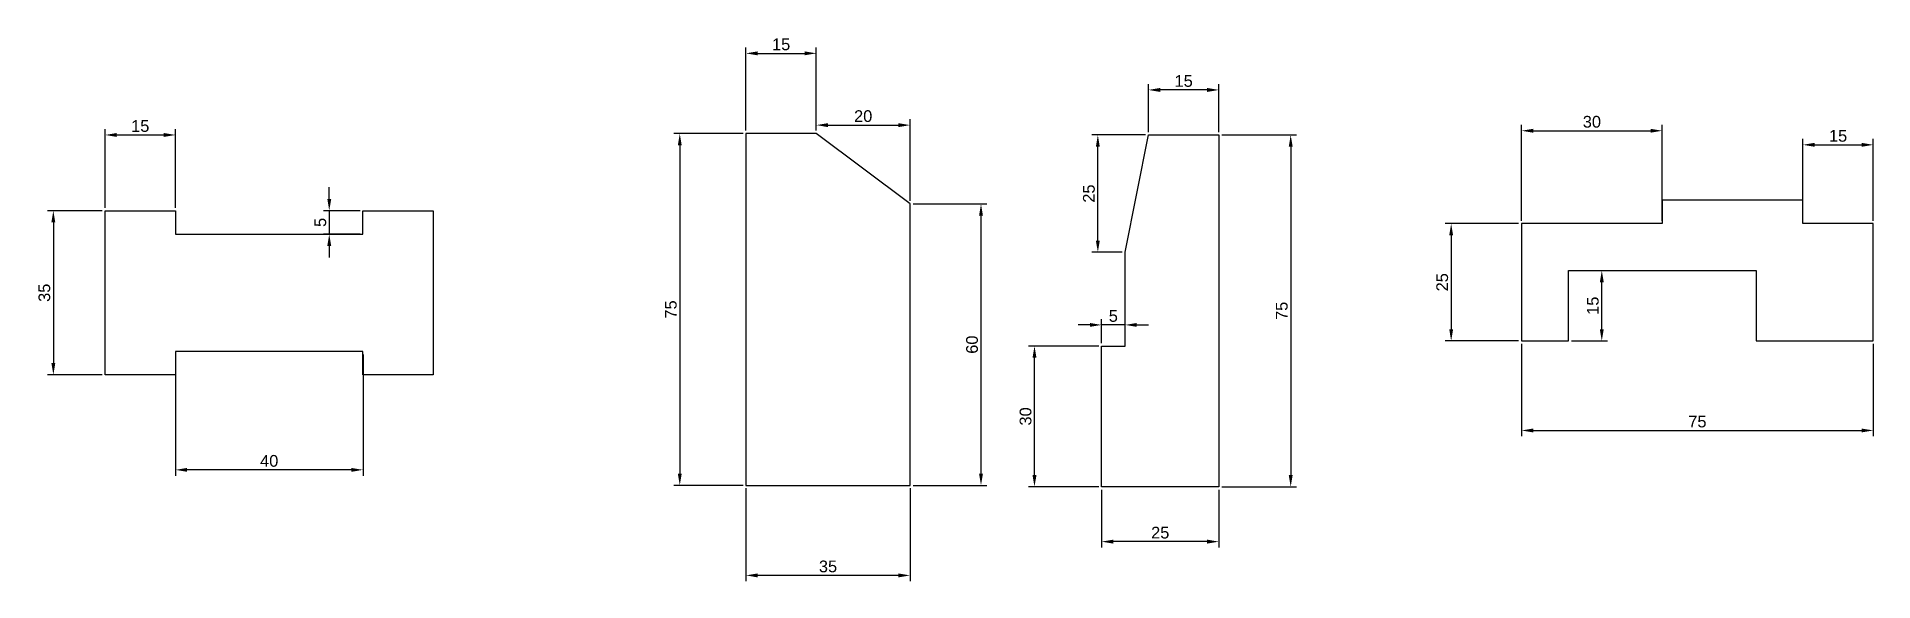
# Model space of a CAD drawing. Header units: millimetres. Extents: x 683 to 1074, y 754 to 870.
import ezdxf

# ---------------------------------------------------------------- set-up
doc = ezdxf.new("R2010")
doc.units = ezdxf.units.MM
doc.styles.get("Standard").update_dxf_attribs({"font": 'arial.ttf'})
doc.dimstyles.new('ISO-25', dxfattribs={"dimtxt": 2.5, "dimasz": 2.5, "dimexe": 1.25, "dimexo": 0.625, "dimtad": 1, "dimtxsty": 'Standard', "dimcen": 2.5, "dimadec": 0, "dimazin": 0, "dimtfac": 1, "dimtmove": 0, "dimatfit": 3, "dimfxl": 1, "dimarcsym": 0})

# ---------------------------------------------------------------- blocks, each defined once
blk = doc.blocks.new('*D2')
at = {"color": 0, "lineweight": -2, "transparency": 16777216}
for p, q in [((712.17, 802.07), (712.17, 776.2)), ((752.17, 802.07), (752.17, 776.2)), ((749.67, 777.45), (714.67, 777.45))]:
    blk.add_line(p, q, dxfattribs=at)
at = {"color": 0, "transparency": 16777216}
for points in [[(714.67, 777.86), (714.67, 777.03), (712.17, 777.45)], [(749.67, 777.86), (749.67, 777.03), (752.17, 777.45)]]:
    blk.add_solid(points, dxfattribs=at)
at = {"layer": 'Defpoints', "color": 0, "transparency": 16777216}
for p in [(712.17, 802.7), (752.17, 802.7), (712.17, 777.45)]:
    blk.add_point(p, dxfattribs=at)
at = {"color": 0, "transparency": 16777216, "insert": (732.17, 779.35), "char_height": 2.5, "attachment_point": 5}
blk.add_mtext('40', dxfattribs=at)
blk = doc.blocks.new('*D4')
at = {"color": 0, "lineweight": -2, "transparency": 16777216}
for p, q in [((697.17, 833.32), (697.17, 850.09)), ((712.17, 833.32), (712.17, 850.09)), ((699.67, 848.84), (709.67, 848.84))]:
    blk.add_line(p, q, dxfattribs=at)
at = {"color": 0, "transparency": 16777216}
for points in [[(699.67, 849.26), (699.67, 848.42), (697.17, 848.84)], [(709.67, 849.26), (709.67, 848.42), (712.17, 848.84)]]:
    blk.add_solid(points, dxfattribs=at)
at = {"layer": 'Defpoints', "color": 0, "transparency": 16777216}
for p in [(712.17, 848.84), (697.17, 832.7), (712.17, 832.7)]:
    blk.add_point(p, dxfattribs=at)
at = {"color": 0, "transparency": 16777216, "insert": (704.67, 850.74), "char_height": 2.5, "attachment_point": 5}
blk.add_mtext('15', dxfattribs=at)
blk = doc.blocks.new('*D5')
at = {"color": 0, "lineweight": -2, "transparency": 16777216}
for p, q in [((696.54, 832.7), (684.89, 832.7)), ((686.14, 830.2), (686.14, 800.2)), ((696.54, 797.7), (684.89, 797.7))]:
    blk.add_line(p, q, dxfattribs=at)
at = {"color": 0, "transparency": 16777216}
for points in [[(685.72, 830.2), (686.55, 830.2), (686.14, 832.7)], [(685.72, 800.2), (686.55, 800.2), (686.14, 797.7)]]:
    blk.add_solid(points, dxfattribs=at)
at = {"layer": 'Defpoints', "color": 0, "transparency": 16777216}
for p in [(697.17, 832.7), (686.14, 797.7), (697.17, 797.7)]:
    blk.add_point(p, dxfattribs=at)
at = {"color": 0, "transparency": 16777216, "insert": (684.23, 815.2), "char_height": 2.5, "attachment_point": 5, "rotation": 90}
blk.add_mtext('35', dxfattribs=at)
blk = doc.blocks.new('*D6')
at = {"color": 0, "lineweight": -2, "transparency": 16777216}
for p, q in [((744.97, 835.2), (744.97, 837.7)), ((751.54, 832.7), (743.72, 832.7)), ((744.97, 832.7), (744.97, 827.7)), ((751.54, 827.7), (743.72, 827.7)), ((744.97, 825.2), (744.97, 822.7))]:
    blk.add_line(p, q, dxfattribs=at)
at = {"color": 0, "transparency": 16777216}
for points in [[(744.56, 835.2), (745.39, 835.2), (744.97, 832.7)], [(744.56, 825.2), (745.39, 825.2), (744.97, 827.7)]]:
    blk.add_solid(points, dxfattribs=at)
at = {"layer": 'Defpoints', "color": 0, "transparency": 16777216}
for p in [(752.17, 832.7), (744.97, 827.7), (752.17, 827.7)]:
    blk.add_point(p, dxfattribs=at)
at = {"color": 0, "transparency": 16777216, "insert": (743.08, 830.2), "char_height": 2.5, "attachment_point": 5, "rotation": 90}
blk.add_mtext('5', dxfattribs=at)
blk = doc.blocks.new('*D7')
at = {"color": 0, "lineweight": -2, "transparency": 16777216}
for p, q in [((833.83, 849.77), (833.83, 867.49)), ((836.33, 866.24), (846.33, 866.24)), ((848.83, 849.77), (848.83, 867.49))]:
    blk.add_line(p, q, dxfattribs=at)
at = {"color": 0, "transparency": 16777216}
for points in [[(836.33, 866.66), (836.33, 865.82), (833.83, 866.24)], [(846.33, 866.66), (846.33, 865.82), (848.83, 866.24)]]:
    blk.add_solid(points, dxfattribs=at)
at = {"layer": 'Defpoints', "color": 0, "transparency": 16777216}
for p in [(848.83, 866.24), (833.83, 849.14), (848.83, 849.14)]:
    blk.add_point(p, dxfattribs=at)
at = {"color": 0, "transparency": 16777216, "insert": (841.33, 868.14), "char_height": 2.5, "attachment_point": 5}
blk.add_mtext('15', dxfattribs=at)
blk = doc.blocks.new('*D8')
at = {"color": 0, "lineweight": -2, "transparency": 16777216}
for p, q in [((848.83, 849.77), (848.83, 852.19)), ((851.33, 850.94), (866.33, 850.94)), ((868.83, 834.77), (868.83, 852.19))]:
    blk.add_line(p, q, dxfattribs=at)
at = {"color": 0, "transparency": 16777216}
for points in [[(851.33, 851.36), (851.33, 850.52), (848.83, 850.94)], [(866.33, 851.36), (866.33, 850.52), (868.83, 850.94)]]:
    blk.add_solid(points, dxfattribs=at)
at = {"layer": 'Defpoints', "color": 0, "transparency": 16777216}
for p in [(868.83, 850.94), (848.83, 849.14), (868.83, 834.14)]:
    blk.add_point(p, dxfattribs=at)
at = {"color": 0, "transparency": 16777216, "insert": (858.83, 852.84), "char_height": 2.5, "attachment_point": 5}
blk.add_mtext('20', dxfattribs=at)
blk = doc.blocks.new('*D9')
at = {"color": 0, "lineweight": -2, "transparency": 16777216}
for p, q in [((833.21, 849.14), (818.47, 849.14)), ((819.72, 846.64), (819.72, 776.64)), ((833.21, 774.14), (818.47, 774.14))]:
    blk.add_line(p, q, dxfattribs=at)
at = {"color": 0, "transparency": 16777216}
for points in [[(819.3, 846.64), (820.13, 846.64), (819.72, 849.14)], [(819.3, 776.64), (820.13, 776.64), (819.72, 774.14)]]:
    blk.add_solid(points, dxfattribs=at)
at = {"layer": 'Defpoints', "color": 0, "transparency": 16777216}
for p in [(833.83, 849.14), (819.72, 774.14), (833.83, 774.14)]:
    blk.add_point(p, dxfattribs=at)
at = {"color": 0, "transparency": 16777216, "insert": (817.82, 811.64), "char_height": 2.5, "attachment_point": 5, "rotation": 90}
blk.add_mtext('75', dxfattribs=at)
blk = doc.blocks.new('*D10')
at = {"color": 0, "lineweight": -2, "transparency": 16777216}
for p, q in [((833.83, 773.52), (833.83, 753.7)), ((868.83, 773.52), (868.83, 753.7)), ((866.33, 754.95), (836.33, 754.95))]:
    blk.add_line(p, q, dxfattribs=at)
at = {"color": 0, "transparency": 16777216}
for points in [[(836.33, 755.37), (836.33, 754.53), (833.83, 754.95)], [(866.33, 755.37), (866.33, 754.53), (868.83, 754.95)]]:
    blk.add_solid(points, dxfattribs=at)
at = {"layer": 'Defpoints', "color": 0, "transparency": 16777216}
for p in [(833.83, 774.14), (868.83, 774.14), (833.83, 754.95)]:
    blk.add_point(p, dxfattribs=at)
at = {"color": 0, "transparency": 16777216, "insert": (851.33, 756.85), "char_height": 2.5, "attachment_point": 5}
blk.add_mtext('35', dxfattribs=at)
blk = doc.blocks.new('*D11')
at = {"color": 0, "lineweight": -2, "transparency": 16777216}
for p, q in [((869.46, 834.14), (885.2, 834.14)), ((883.95, 831.64), (883.95, 776.64)), ((869.46, 774.14), (885.2, 774.14))]:
    blk.add_line(p, q, dxfattribs=at)
at = {"color": 0, "transparency": 16777216}
for points in [[(883.54, 831.64), (884.37, 831.64), (883.95, 834.14)], [(883.54, 776.64), (884.37, 776.64), (883.95, 774.14)]]:
    blk.add_solid(points, dxfattribs=at)
at = {"layer": 'Defpoints', "color": 0, "transparency": 16777216}
for p in [(868.83, 834.14), (868.83, 774.14), (883.95, 774.14)]:
    blk.add_point(p, dxfattribs=at)
at = {"color": 0, "transparency": 16777216, "insert": (882.05, 804.14), "char_height": 2.5, "attachment_point": 5, "rotation": 90}
blk.add_mtext('60', dxfattribs=at)
blk = doc.blocks.new('*D12')
at = {"color": 0, "lineweight": -2, "transparency": 16777216}
for p, q in [((907.17, 808.35), (904.67, 808.35)), ((909.67, 804.47), (909.67, 809.6)), ((914.67, 808.35), (909.67, 808.35)), ((914.67, 804.47), (914.67, 809.6)), ((917.17, 808.35), (919.67, 808.35))]:
    blk.add_line(p, q, dxfattribs=at)
at = {"color": 0, "transparency": 16777216}
for points in [[(907.17, 808.76), (907.17, 807.93), (909.67, 808.35)], [(917.17, 808.76), (917.17, 807.93), (914.67, 808.35)]]:
    blk.add_solid(points, dxfattribs=at)
at = {"layer": 'Defpoints', "color": 0, "transparency": 16777216}
for p in [(909.67, 808.35), (909.67, 803.84), (914.67, 803.84)]:
    blk.add_point(p, dxfattribs=at)
at = {"color": 0, "transparency": 16777216, "insert": (912.17, 810.24), "char_height": 2.5, "attachment_point": 5}
blk.add_mtext('5', dxfattribs=at)
blk = doc.blocks.new('*D14')
at = {"color": 0, "lineweight": -2, "transparency": 16777216}
for p, q in [((999.22, 830.57), (999.22, 850.99)), ((1029.22, 830.57), (1029.22, 850.99)), ((1001.72, 849.74), (1026.72, 849.74))]:
    blk.add_line(p, q, dxfattribs=at)
at = {"color": 0, "transparency": 16777216}
for points in [[(1001.72, 850.16), (1001.72, 849.32), (999.22, 849.74)], [(1026.72, 850.16), (1026.72, 849.32), (1029.22, 849.74)]]:
    blk.add_solid(points, dxfattribs=at)
at = {"layer": 'Defpoints', "color": 0, "transparency": 16777216}
for p in [(1029.22, 849.74), (999.22, 829.94), (1029.22, 829.94)]:
    blk.add_point(p, dxfattribs=at)
at = {"color": 0, "transparency": 16777216, "insert": (1014.22, 851.64), "char_height": 2.5, "attachment_point": 5}
blk.add_mtext('30', dxfattribs=at)
blk = doc.blocks.new('*D15')
at = {"color": 0, "lineweight": -2, "transparency": 16777216}
for p, q in [((999.22, 804.32), (999.22, 784.6)), ((1074.22, 804.32), (1074.22, 784.6)), ((1001.72, 785.85), (1071.72, 785.85))]:
    blk.add_line(p, q, dxfattribs=at)
at = {"color": 0, "transparency": 16777216}
for points in [[(1001.72, 786.26), (1001.72, 785.43), (999.22, 785.85)], [(1071.72, 786.26), (1071.72, 785.43), (1074.22, 785.85)]]:
    blk.add_solid(points, dxfattribs=at)
at = {"layer": 'Defpoints', "color": 0, "transparency": 16777216}
for p in [(999.22, 804.94), (1074.22, 804.94), (1074.22, 785.85)]:
    blk.add_point(p, dxfattribs=at)
at = {"color": 0, "transparency": 16777216, "insert": (1036.72, 787.74), "char_height": 2.5, "attachment_point": 5}
blk.add_mtext('75', dxfattribs=at)
blk = doc.blocks.new('*D16')
at = {"color": 0, "lineweight": -2, "transparency": 16777216}
for p, q in [((1059.22, 830.57), (1059.22, 847.99)), ((1061.72, 846.74), (1071.72, 846.74)), ((1074.22, 830.57), (1074.22, 847.99))]:
    blk.add_line(p, q, dxfattribs=at)
at = {"color": 0, "transparency": 16777216}
for points in [[(1061.72, 847.16), (1061.72, 846.32), (1059.22, 846.74)], [(1071.72, 847.16), (1071.72, 846.32), (1074.22, 846.74)]]:
    blk.add_solid(points, dxfattribs=at)
at = {"layer": 'Defpoints', "color": 0, "transparency": 16777216}
for p in [(1074.22, 846.74), (1059.22, 829.94), (1074.22, 829.94)]:
    blk.add_point(p, dxfattribs=at)
at = {"color": 0, "transparency": 16777216, "insert": (1066.72, 848.64), "char_height": 2.5, "attachment_point": 5}
blk.add_mtext('15', dxfattribs=at)
blk = doc.blocks.new('*D17')
at = {"color": 0, "lineweight": -2, "transparency": 16777216}
for p, q in [((998.6, 829.94), (982.96, 829.94)), ((984.21, 827.44), (984.21, 807.44)), ((998.6, 804.94), (982.96, 804.94))]:
    blk.add_line(p, q, dxfattribs=at)
at = {"color": 0, "transparency": 16777216}
for points in [[(983.8, 827.44), (984.63, 827.44), (984.21, 829.94)], [(983.8, 807.44), (984.63, 807.44), (984.21, 804.94)]]:
    blk.add_solid(points, dxfattribs=at)
at = {"layer": 'Defpoints', "color": 0, "transparency": 16777216}
for p in [(999.22, 829.94), (984.21, 804.94), (999.22, 804.94)]:
    blk.add_point(p, dxfattribs=at)
at = {"color": 0, "transparency": 16777216, "insert": (982.31, 817.44), "char_height": 2.5, "attachment_point": 5, "rotation": 90}
blk.add_mtext('25', dxfattribs=at)
blk = doc.blocks.new('*D18')
at = {"color": 0, "lineweight": -2, "transparency": 16777216}
for p, q in [((1009.85, 819.94), (1017.58, 819.94)), ((1016.33, 807.44), (1016.33, 817.44)), ((1009.85, 804.94), (1017.58, 804.94))]:
    blk.add_line(p, q, dxfattribs=at)
at = {"color": 0, "transparency": 16777216}
for points in [[(1015.91, 817.44), (1016.75, 817.44), (1016.33, 819.94)], [(1015.91, 807.44), (1016.75, 807.44), (1016.33, 804.94)]]:
    blk.add_solid(points, dxfattribs=at)
at = {"layer": 'Defpoints', "color": 0, "transparency": 16777216}
for p in [(1009.22, 819.94), (1016.33, 819.94), (1009.22, 804.94)]:
    blk.add_point(p, dxfattribs=at)
at = {"color": 0, "transparency": 16777216, "insert": (1014.43, 812.44), "char_height": 2.5, "attachment_point": 5, "rotation": 90}
blk.add_mtext('15', dxfattribs=at)
blk = doc.blocks.new('*D19')
at = {"color": 0, "lineweight": -2, "transparency": 16777216}
for p, q in [((935.3, 848.84), (951.24, 848.84)), ((949.99, 846.34), (949.99, 776.34)), ((935.3, 773.84), (951.24, 773.84))]:
    blk.add_line(p, q, dxfattribs=at)
at = {"color": 0, "transparency": 16777216}
for points in [[(949.58, 846.34), (950.41, 846.34), (949.99, 848.84)], [(949.58, 776.34), (950.41, 776.34), (949.99, 773.84)]]:
    blk.add_solid(points, dxfattribs=at)
at = {"layer": 'Defpoints', "color": 0, "transparency": 16777216}
for p in [(934.67, 848.84), (934.67, 773.84), (949.99, 773.84)]:
    blk.add_point(p, dxfattribs=at)
at = {"color": 0, "transparency": 16777216, "insert": (948.1, 811.34), "char_height": 2.5, "attachment_point": 5, "rotation": 90}
blk.add_mtext('75', dxfattribs=at)
blk = doc.blocks.new('*D20')
at = {"color": 0, "lineweight": -2, "transparency": 16777216}
for p, q in [((919.67, 849.47), (919.67, 859.69)), ((932.17, 858.44), (922.17, 858.44)), ((934.67, 849.47), (934.67, 859.69))]:
    blk.add_line(p, q, dxfattribs=at)
at = {"color": 0, "transparency": 16777216}
for points in [[(922.17, 858.86), (922.17, 858.02), (919.67, 858.44)], [(932.17, 858.86), (932.17, 858.02), (934.67, 858.44)]]:
    blk.add_solid(points, dxfattribs=at)
at = {"layer": 'Defpoints', "color": 0, "transparency": 16777216}
for p in [(919.67, 858.44), (919.67, 848.84), (934.67, 848.84)]:
    blk.add_point(p, dxfattribs=at)
at = {"color": 0, "transparency": 16777216, "insert": (927.17, 860.34), "char_height": 2.5, "attachment_point": 5}
blk.add_mtext('15', dxfattribs=at)
blk = doc.blocks.new('*D21')
at = {"color": 0, "lineweight": -2, "transparency": 16777216}
for p, q in [((909.67, 773.22), (909.67, 760.9)), ((934.67, 773.22), (934.67, 760.9)), ((932.17, 762.15), (912.17, 762.15))]:
    blk.add_line(p, q, dxfattribs=at)
at = {"color": 0, "transparency": 16777216}
for points in [[(912.17, 762.57), (912.17, 761.73), (909.67, 762.15)], [(932.17, 762.57), (932.17, 761.73), (934.67, 762.15)]]:
    blk.add_solid(points, dxfattribs=at)
at = {"layer": 'Defpoints', "color": 0, "transparency": 16777216}
for p in [(909.67, 773.84), (934.67, 773.84), (909.67, 762.15)]:
    blk.add_point(p, dxfattribs=at)
at = {"color": 0, "transparency": 16777216, "insert": (922.17, 764.05), "char_height": 2.5, "attachment_point": 5}
blk.add_mtext('25', dxfattribs=at)
blk = doc.blocks.new('*D22')
at = {"color": 0, "lineweight": -2, "transparency": 16777216}
for p, q in [((909.05, 803.84), (894.11, 803.84)), ((895.36, 776.34), (895.36, 801.34)), ((909.05, 773.84), (894.11, 773.84))]:
    blk.add_line(p, q, dxfattribs=at)
at = {"color": 0, "transparency": 16777216}
for points in [[(894.94, 801.34), (895.78, 801.34), (895.36, 803.84)], [(894.94, 776.34), (895.78, 776.34), (895.36, 773.84)]]:
    blk.add_solid(points, dxfattribs=at)
at = {"layer": 'Defpoints', "color": 0, "transparency": 16777216}
for p in [(895.36, 803.84), (909.67, 803.84), (909.67, 773.84)]:
    blk.add_point(p, dxfattribs=at)
at = {"color": 0, "transparency": 16777216, "insert": (893.46, 788.84), "char_height": 2.5, "attachment_point": 5, "rotation": 90}
blk.add_mtext('30', dxfattribs=at)
blk = doc.blocks.new('*D23')
at = {"color": 0, "lineweight": -2, "transparency": 16777216}
for p, q in [((919.05, 848.84), (907.62, 848.84)), ((908.87, 826.34), (908.87, 846.34)), ((914.05, 823.84), (907.62, 823.84))]:
    blk.add_line(p, q, dxfattribs=at)
at = {"color": 0, "transparency": 16777216}
for points in [[(908.45, 846.34), (909.28, 846.34), (908.87, 848.84)], [(908.45, 826.34), (909.28, 826.34), (908.87, 823.84)]]:
    blk.add_solid(points, dxfattribs=at)
at = {"layer": 'Defpoints', "color": 0, "transparency": 16777216}
for p in [(908.87, 848.84), (919.67, 848.84), (914.67, 823.84)]:
    blk.add_point(p, dxfattribs=at)
at = {"color": 0, "transparency": 16777216, "insert": (906.97, 836.34), "char_height": 2.5, "attachment_point": 5, "rotation": 90}
blk.add_mtext('25', dxfattribs=at)

msp = doc.modelspace()

# ---------------------------------------------------------------- linework, layer by layer
for p, q in [((848.833, 849.141), (833.833, 849.141)), ((833.833, 849.141), (833.833, 774.141)), ((868.833, 834.141), (848.833, 849.141)), ((914.675, 823.841), (919.675, 848.841)), ((919.675, 848.841), (934.675, 848.841)), ((934.675, 848.841), (934.675, 773.841)), ((1059.221, 834.943), (1029.221, 834.943)), ((1029.221, 834.943), (1029.221, 829.943)), ((1059.221, 829.943), (1059.221, 834.943)), ((697.165, 797.698), (697.165, 832.698)), ((697.165, 832.698), (712.165, 832.698)), ((712.165, 832.698), (712.165, 827.698)), ((752.165, 827.698), (752.165, 832.698)), ((752.165, 832.698), (767.165, 832.698)), ((767.165, 832.698), (767.165, 797.698)), ((868.833, 774.141), (868.833, 834.141)), ((712.165, 827.698), (752.165, 827.698)), ((999.221, 829.943), (999.221, 804.943)), ((1029.221, 829.943), (999.221, 829.943)), ((1074.221, 829.943), (1059.221, 829.943)), ((1074.221, 804.943), (1074.221, 829.943)), ((914.675, 803.841), (914.675, 823.841)), ((1009.221, 804.943), (1009.221, 819.943)), ((1009.221, 819.943), (1049.221, 819.943)), ((1049.221, 819.943), (1049.221, 804.943)), ((909.675, 773.841), (909.675, 803.841)), ((909.675, 803.841), (914.675, 803.841)), ((999.221, 804.943), (1009.221, 804.943)), ((1049.221, 804.943), (1074.221, 804.943)), ((752.165, 802.698), (712.165, 802.698)), ((712.165, 802.698), (712.165, 797.698)), ((752.165, 797.698), (752.165, 802.698)), ((712.165, 797.698), (697.165, 797.698)), ((767.165, 797.698), (752.165, 797.698)), ((833.833, 774.141), (868.833, 774.141)), ((934.675, 773.841), (909.675, 773.841))]:
    msp.add_line(p, q)

# ---------------------------------------------------------------- dimensions: what is measured, and where the dimension line sits
for base, p1, p2, picture, middle in [((848.833, 866.239), (833.833, 849.141), (848.833, 849.141), '*D7', (841.333, 868.14)), ((919.675, 858.44), (934.675, 848.841), (919.675, 848.841), '*D20', (927.175, 860.341)), ((868.833, 850.941), (848.833, 849.141), (868.833, 834.141), '*D8', (858.833, 852.842)), ((712.165, 848.841), (697.165, 832.698), (712.165, 832.698), '*D4', (704.665, 850.742)), ((1029.221, 849.741), (999.221, 829.943), (1029.221, 829.943), '*D14', (1014.221, 851.643)), ((1074.221, 846.741), (1059.221, 829.943), (1074.221, 829.943), '*D16', (1066.721, 848.642)), ((909.675, 808.345), (914.675, 803.841), (909.675, 803.841), '*D12', (912.175, 810.241)), ((1074.221, 785.847), (999.221, 804.943), (1074.221, 804.943), '*D15', (1036.721, 787.744)), ((712.165, 777.448), (752.165, 802.698), (712.165, 802.698), '*D2', (732.165, 779.35)), ((833.833, 754.951), (868.833, 774.141), (833.833, 774.141), '*D10', (851.333, 756.853)), ((909.675, 762.15), (934.675, 773.841), (909.675, 773.841), '*D21', (922.175, 764.051))]:
    dim = msp.add_linear_dim(base=base, p1=p1, p2=p2, dimstyle='ISO-25')
    dim.commit()
    dim.dimension.update_dxf_attribs({"geometry": picture, "text_midpoint": middle})
for base, p1, p2, picture, middle in [((819.716, 774.141), (833.833, 849.141), (833.833, 774.141), '*D9', (817.819, 811.641)), ((908.868, 848.841), (914.675, 823.841), (919.675, 848.841), '*D23', (906.967, 836.341)), ((949.992, 773.841), (934.675, 848.841), (934.675, 773.841), '*D19', (948.096, 811.341)), ((744.972, 827.698), (752.165, 832.698), (752.165, 827.698), '*D6', (743.075, 830.198)), ((686.137, 797.698), (697.165, 832.698), (697.165, 797.698), '*D5', (684.235, 815.198)), ((883.953, 774.141), (868.833, 834.141), (868.833, 774.141), '*D11', (882.052, 804.141)), ((984.212, 804.943), (999.221, 829.943), (999.221, 804.943), '*D17', (982.311, 817.443)), ((1016.331, 819.943), (1009.221, 804.943), (1009.221, 819.943), '*D18', (1014.43, 812.443)), ((895.36, 803.841), (909.675, 773.841), (909.675, 803.841), '*D22', (893.458, 788.841))]:
    dim = msp.add_linear_dim(base=base, p1=p1, p2=p2, angle=90, dimstyle='ISO-25')
    dim.commit()
    dim.dimension.update_dxf_attribs({"geometry": picture, "text_midpoint": middle})

doc.saveas('drawing.dxf')
